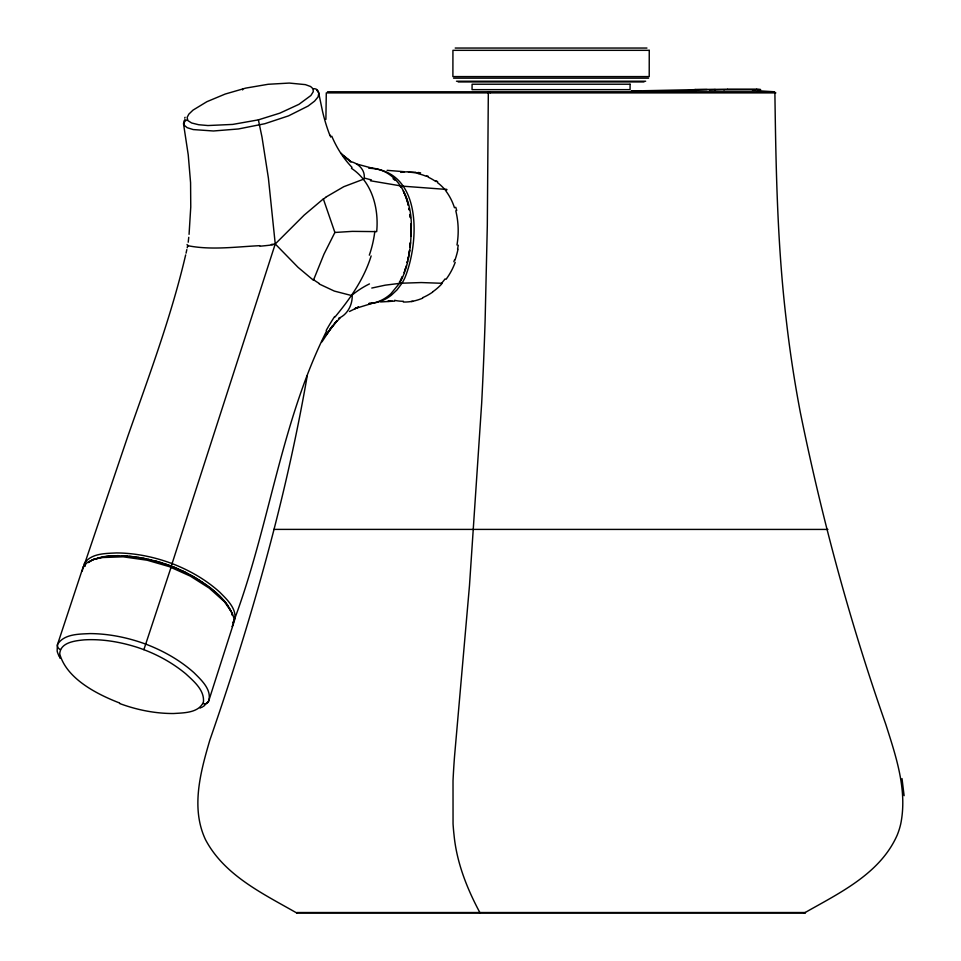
<?xml version="1.0" encoding="UTF-8"?>
<svg xmlns="http://www.w3.org/2000/svg" width="961" height="961" viewBox="0 0 961 961"><rect width="100%" height="100%" fill="white"/><g stroke="black" fill="none" stroke-linecap="round" stroke-linejoin="round"><path stroke-width="1.44" d="M411.14 230.087C410.972 246.376 408.966 263.026 402.239 278.017A54.669 42.092 89.8 0 1 399.38 283.411L390.839 293.814A55.666 43.065 88.9 0 1 371.222 303.436L368.88 303.688M325.899 119.38L326.296 92.893L775.851 92.893M410.852 233.235C414.023 205.63 401.35 168.908 368.892 167.863M410.876 236.418L410.852 223.877M82.214 571.038L83.403 566.606L87.331 562.473L93.565 559.482L101.566 557.56L123.14 556.815L147.117 560.215L169.208 566.606L190.206 576.071L209.234 588.132L224.43 601.73L232.238 613.034L233.907 618.283L233.907 622.284L208.693 701.025L203.6 706.335M83.439 567.386L128.101 435.465C149.015 375.895 171.262 316.493 185.665 254.893M410.227 244.214L410.359 242.652M410.479 242.665L410.071 245.776M189.065 234.328L190.758 207.011L190.578 182.674L188.236 154.853L183.503 123.705L184.14 120.954M188.752 237.331L188.212 242.232M409.891 247.325L410.191 245.776M409.494 250.437L409.014 253.512M409.602 250.413L408.857 255.013M458.253 245.223L457.965 246.905A81.277 75.306 -81.2 0 1 457.568 249.139M307.22 375.847C285.729 499.852 251.085 621.323 209.834 740.114C200.561 771.815 190.59 808.021 205.51 839.674C224.406 875.519 263.098 893.73 296.685 912.95L296.817 912.95M408.161 258.101L408.461 256.575M408.569 256.527L407.945 259.554M187.227 247.782L187.623 245.896M186.83 249.608L186.062 253.163M407.128 262.629L407.488 261.128L407.224 262.557M405.986 266.978L406.419 265.512M119.572 703.5C136.834 709.903 155.226 713.615 173.677 713.518C183.863 712.822 198.543 713.062 203.42 702.155C204.717 690.13 193.714 681.205 185.773 673.817C171.406 661.925 154.625 653.012 136.918 647.233C119.981 641.888 102.118 638.813 84.316 639.858C75.306 640.747 60.303 642.236 59.726 653.912C66.898 679.631 98.827 694.947 119.632 703.008M404.965 269.993L405.446 268.539M405.037 269.861L405.518 268.431M371.138 255.938C364.039 279.05 350.2 298.607 335.029 316.974M258.389 119.861L279.831 113.158L298.943 104.329L310.883 95.511L313.25 91.727L313.094 88.832L310.619 86.526L305.382 84.628L289.297 83.066L268.155 84.28L245.704 88.112L225.198 94.046L206.903 101.686L193.017 110.119L188.836 114.143L187.119 117.41L187.863 120.593L191.611 122.972L198.663 124.726L207.96 125.543L232.742 124.413L258.389 119.861L261.993 137.063L268.407 178.145L275.242 243.974L171.31 566.017L174.926 567.591M454.481 260.011L453.844 261.752M403.992 272.684L404.533 271.278M143.874 649.66L171.454 566.137L169.496 565.428M401.518 278.282L402.166 276.948M402.215 276.78L400.881 279.387M326.644 330.92C280.492 422.684 269.464 527.409 233.187 622.8M400.136 280.876L400.845 279.591M184.656 118.047L185.077 117.29M275.242 243.974L304.169 215.108L323.34 198.927L334.884 232.466L323.977 254.172L313.43 280.24L298.066 267.35L275.242 243.974L271.314 244.454M321.911 341.936L332.374 326.079L326.247 334.704L337.071 320.71L330.44 328.674L336.002 322.103L334.8 323.389L339.942 318.259M184.416 120.461L185.089 119.476M232.033 626.464L233.223 624.482A2.054 1.886 24.1 0 0 233.079 623.052M330.44 328.674L331.485 327.413M88.352 562.437L93.025 559.71M88.448 562.545L89.097 562.017M325.767 197.185L343.774 186.698L364.027 179.022C365.889 170.037 357.816 162.565 349.48 161.412M89.793 561.512L90.538 561.032M804.393 912.95C839.277 893.069 880.144 873.885 897.238 835.025A71.919 71.631 90 0 0 900.745 823.865C907.58 790.086 895.916 756.235 885.802 724.366C850.041 622.596 821.847 518.171 800.345 412.485A1255.571 1250.465 90 0 1 786.266 320.001C777.305 244.647 775.947 168.692 774.89 92.893M201.93 707.248L202.783 706.803M349.444 311.496L358.573 307.015L354.645 308.709L374.093 302.763M92.052 560.023L101.289 557.152M338.548 318.307C347.414 314.752 352.411 304.973 352.219 295.712L334.32 291.075L319.256 284.012M200.092 708.065L201.029 707.668M757.496 91.763L759.25 90.382M93.83 559.218L107.464 556.227M371.787 288.048L385.181 285.177L399.38 283.399A2.054 0.805 31.4 0 0 399.392 282.126M102.359 556.827L110.119 555.987M334.884 232.466L352.351 231.373L376.688 231.625C378.97 208.177 371.955 181.821 351.474 168.331M259.71 245.668C235.865 246.833 211.24 250.34 187.659 245.668M380.664 301.946L394.695 301.117M108.677 555.999L115.728 555.758M409.062 172.223L415.681 172.247M111.392 555.806L123.224 555.902M758.637 90.802L774.674 91.776L327.521 91.776M390.118 301.261L387.788 301.334L392.352 301.189M696.1 90.49L643.221 91.788M714.96 90.046L709.146 90.178M695.86 89.637L631.521 90.983M723.945 89.853L755.202 89.793M714.9 89.289L707.536 89.421M630.909 91.319L640.975 91.199M403.428 301.274L402.899 301.274A61.888 44.831 -58.2 0 1 394.683 300.325L394.539 300.349M727.741 89.121L756.595 89.133M675.331 90.802L685.517 90.718M455.214 48.05L646.945 48.05M453.556 78.165L648.591 78.165M456.487 81.229L645.66 81.229M458.145 81.937L644.014 81.937M273.813 529.391L827.914 529.427M296.685 912.53L805.474 912.53M805.282 912.95L296.697 912.95M117.086 555.65L118.563 555.662M369.108 168.247C422.6 170.457 419.501 242.1 404.869 277.849A54.345 41.852 89.8 0 1 401.998 283.195L397.109 289.778L391.439 295.147A56.182 43.461 89 0 1 373.805 302.967A54.164 41.912 88.9 0 1 369.108 303.292M763.118 91.788L758.061 91.319L760.619 89.541M121.579 555.734L127.945 556.227M446.925 189.461L403.548 186.23A2.054 0.853 -34.2 0 0 401.23 187.323M442 283.291L421.23 282.558L401.986 283.195A2.054 0.817 31.8 0 1 399.536 282.017M404.257 171.719L387.103 170.337M124.666 555.89L132.81 556.719M129.435 556.263L134.468 556.924M418.131 172.487L420.582 172.848M134.348 556.827L136.138 557.152M136.018 557.056L139.513 557.668M137.699 557.296L141.231 557.957M141.111 557.848L144.691 558.593M142.829 558.161L146.432 558.942M417.29 172.884L418.047 173.04M146.312 558.846L148.186 559.314M148.066 559.218L157.075 561.512M149.832 559.614L151.61 560.023M371.727 168.055L356.603 163.995M370.405 180.764L400.965 185.929A2.054 0.853 -34 0 1 401.193 187.035M155.177 560.924L158.877 562.017M158.757 561.909L162.457 563.098M160.547 562.437L164.259 563.663M164.127 563.566L166.049 564.263M165.929 564.167L167.839 564.888M167.707 564.78L169.616 565.524M426.528 175.623L428.186 176.319M173.04 566.786L176.668 568.323M176.536 568.215L178.386 569.068M178.266 568.96L180.091 569.825M179.971 569.729L183.455 571.399M181.653 570.51L186.746 573.032M184.98 572.107L188.368 573.873M188.236 573.777L189.954 574.726M189.822 574.618L191.527 575.591M191.395 575.483L193.077 576.456M192.945 576.348L194.602 577.345M194.47 577.237L196.104 578.234M195.972 578.126L197.594 579.123M197.449 579.027L199.047 580.036M198.903 579.927L200.477 580.949M200.332 580.84L201.87 581.861M201.738 581.753L203.251 582.786M436.066 180.644L437.699 181.785M203.119 582.678L204.609 583.711M204.465 583.603L205.93 584.648M348.483 159.706L343.341 156.006L351.065 161.784L340.747 153.063M205.786 584.54L207.228 585.585M207.083 585.477L208.501 586.522M208.357 586.414L209.75 587.459M209.606 587.351L210.964 588.408M210.819 588.3L212.153 589.357M212.009 589.249L214.459 591.267M393.049 178.674L394.971 180.32M316.818 90.202L318.824 93.037L318.067 96.917L314.583 101.133L308.109 106.046L288.576 115.849L264.864 123.705L238.424 128.966L213.45 130.984L193.197 129.567L187.179 127.693L183.875 124.954A4.565 4.397 -27.1 0 1 187.383 119.861M213.174 590.21L216.645 593.177M215.42 592.108L217.691 594.138M217.546 594.018L220.658 596.997M218.567 594.979L221.595 597.958M221.438 597.838L222.496 598.907M222.339 598.787L225.751 602.691M223.204 599.736L224.838 601.634M445.964 189.413L446.625 190.218M225.595 602.571L226.484 603.616M226.328 603.508L227.841 605.478M227.024 604.445L231.361 611.797M400.22 186.158L401.001 187.275M242.677 88.832L242.628 89.926M228.886 607.208L230.82 610.8M59.642 657.468L60.171 658.381M480.068 912.95C467.046 888.709 456.691 862.63 454.036 835.025A72.531 20.301 -90 0 1 453.051 823.877L453.015 780.764A255.398 71.306 -90 0 1 454.529 756.463L469.485 585.561L481.665 403.344A1254.814 350.441 -90 0 0 485.137 320.001L487.311 225.679L488.32 92.893C487.804 91.331 490.59 91.271 490.254 92.785M403.236 191.023L404.533 193.678M59.15 656.555L57.372 652.123M403.896 192.596L404.533 193.93M330.704 137.051L329.839 134.948M405.122 195.287L405.686 196.669M405.122 195.047L405.674 196.44M231.205 611.689L231.697 612.674M406.215 198.086L406.707 199.504M406.191 197.858L406.683 199.299M455.742 207.24L456.727 210.483M407.164 200.957L407.596 202.423M231.997 613.526L232.442 615.22M407.14 200.753L407.56 202.23M407.993 203.9L408.365 205.402M407.957 203.72L408.317 205.222M232.081 614.259L232.286 615.1M57.155 651.27L57.36 644.939L83.054 567.29A2.054 1.886 24.1 0 1 85.085 566.065M409.014 208.429L409.314 209.954M408.966 208.261L409.242 209.798M410.023 214.555L410.395 217.654L409.951 214.423M902.007 778.59L904.109 795.684M410.815 225.367L410.888 228.514M60.507 649.66A4.565 4.204 24.3 0 1 57.636 644.218C64.399 633.804 79.006 634.152 90.058 633.587C109.146 633.719 128.125 637.636 146 644.218C163.406 650.873 179.971 660.183 193.906 672.628C201.221 679.932 212.009 689.53 208.693 701.025A4.565 4.204 24.3 0 1 202.939 703.5M371.439 179.887A320.145 138.336 -28.3 0 1 365.012 178.217M323.268 199.155A164.908 52.062 -59.2 0 1 325.683 197.413M374.826 231.325A106.527 97.265 86.1 0 1 369.324 255.17M351.894 295.243A240.142 145.303 58.6 0 1 369.456 283.915M319.028 283.315A143.946 46.981 61.4 0 1 313.202 279.471M188.428 245.596A44.927 4.685 -3.8 0 1 187.083 244.478M273.008 244.803A44.927 4.853 -4.9 0 1 260.023 246.208M85.061 565.825A2.054 1.886 24.1 0 1 84.268 563.651C90.947 553.2 105.554 553.488 116.593 552.935C135.585 553.068 154.481 557.008 172.235 563.651C189.557 570.353 206.002 579.735 219.793 592.24C227.084 599.616 237.715 609.322 234.376 620.806A2.054 1.886 24.1 0 1 232.97 622.043M326.211 330.452A263.794 190.254 78.5 0 1 334.656 316.505M313.094 88.832A4.565 4.397 -26.9 0 1 318.511 92.16L322.536 111.332A162.253 116.113 -79.9 0 0 329.767 135.02M352.038 167.37A125.963 90.778 -79.4 0 1 331.749 136.126M445.88 190.975A53.864 46.416 88.3 0 1 454.481 207.768M455.79 210.783A77.324 70.525 -83.4 0 1 456.98 244.983M458.001 249.235A78.201 72.231 -81.1 0 1 454.937 260.179M455.214 262.329A63.955 57.672 -79.9 0 1 446.096 279.279M445.075 278.906A54.897 46.993 -75.9 0 1 441.291 283.531M441.664 284.024A54.705 45.672 -73.5 0 1 433.111 291.543M412.942 301.346A63.21 45.996 -58.6 0 1 411.176 301.526M432.726 292.036A59.342 46.825 -68 0 1 422.864 297.574M422.684 298.162A62.021 46.572 -62.8 0 1 403.272 302.018M400.785 172.415A72.387 53.84 64.4 0 1 407.824 171.815M408.413 172.187A72.399 53.708 63.5 0 1 417.302 173.208M418.059 173.653A68.832 51.822 66.4 0 1 426.444 176.356M428.029 177.088A61.216 47.774 72.3 0 1 435.753 181.497M437.351 182.506A51.101 41.888 80.2 0 1 445.267 190.002M752.319 89.841A104.473 2.607 -0.5 0 1 758.217 90.394M714.816 89.986A82.754 1.586 -1.3 0 1 724.15 89.781M692.581 90.31A173.316 2.559 -1.3 0 1 707.128 89.95M756.872 89.121A106.239 2.186 -1.5 0 1 760.379 89.553M715.068 89.385A77.985 2.222 -0.8 0 1 727.405 89.205M694.815 89.481A181.112 5.622 -0.8 0 1 706.876 89.241M649.216 50.332L452.931 50.332L452.895 76.592L649.216 76.592L649.252 50.332M630.068 84.22L472.091 84.22L472.055 89.649L630.068 89.649L630.092 84.22"/></g></svg>
